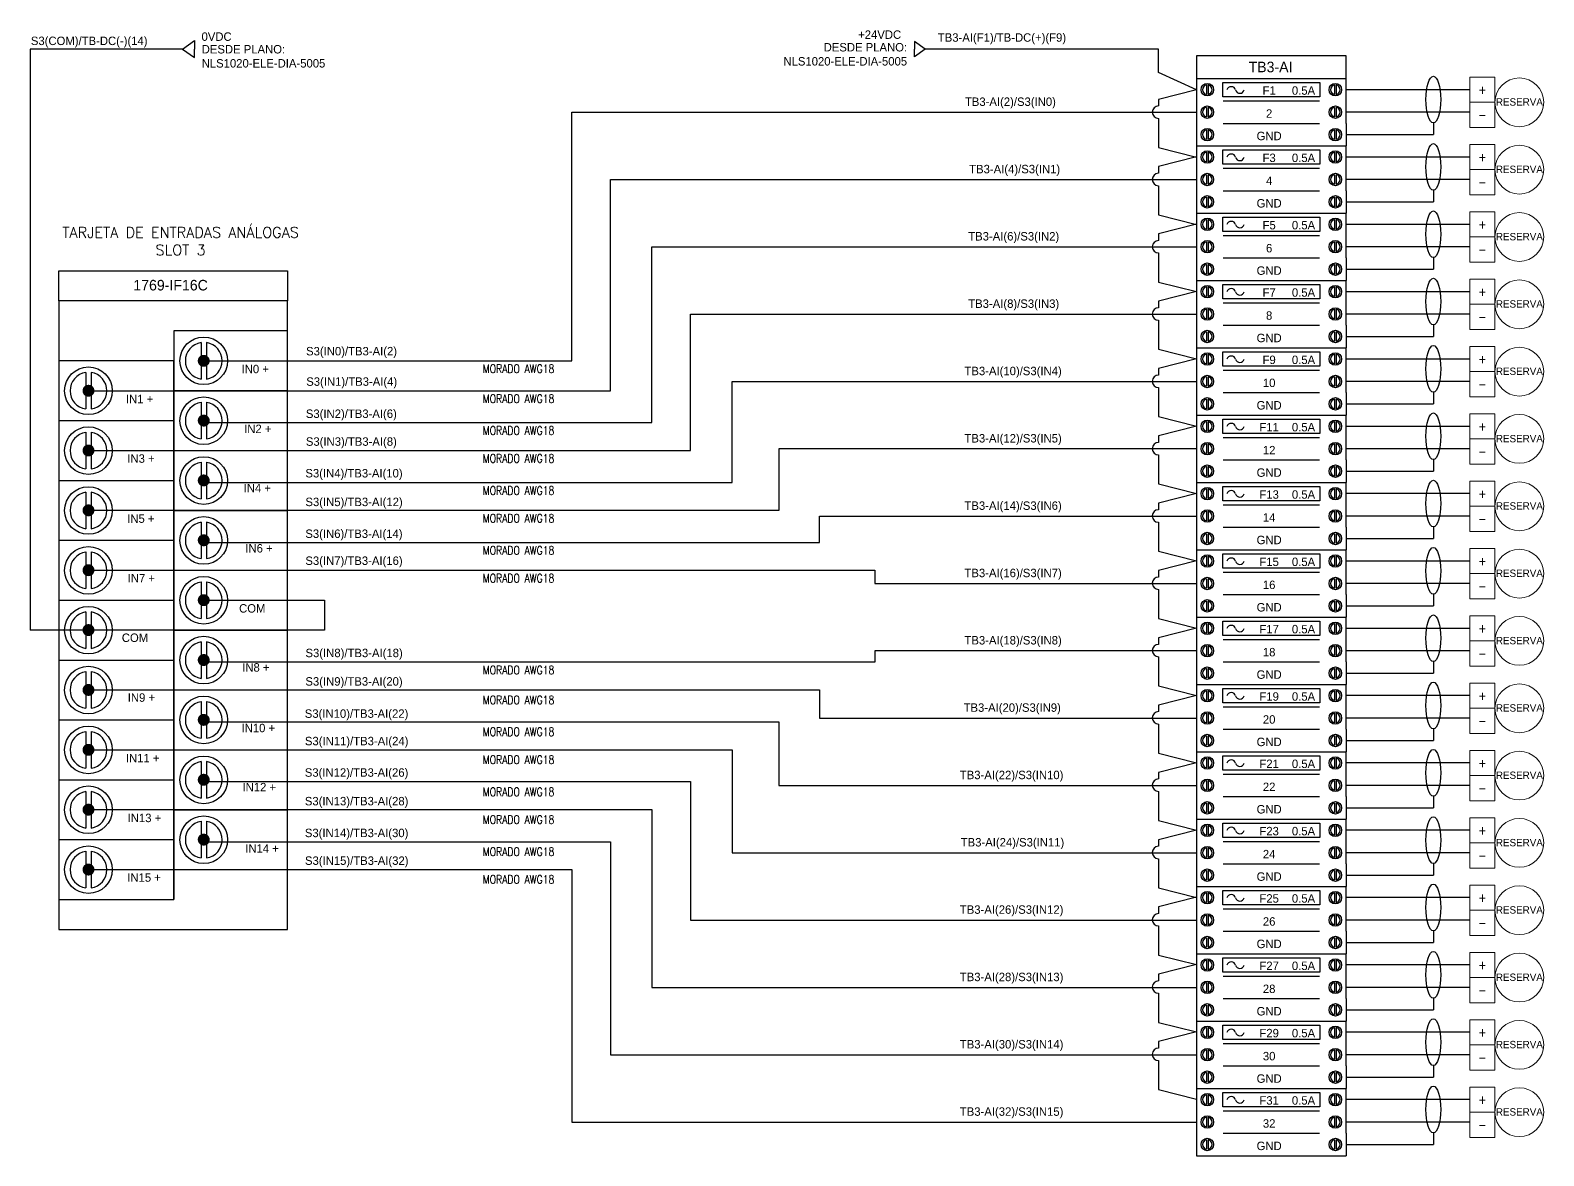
# Model space of a CAD drawing. Extents: x 2982 to 4051, y -320 to 293.
# Drawn here: x 3154.5 to 3441.3, y 79.5 to 292.7 of the extents above; entities that cross this region are included whole.
import ezdxf
from ezdxf.enums import TextEntityAlignment as Align

# ---------------------------------------------------------------- set-up
doc = ezdxf.new("R2010")
doc.units = 0
doc.header["$LTSCALE"] = 0.1
doc.header["$MEASUREMENT"] = 0
for name, color, linetype, lineweight in [('EL-cables', 7, 'Continuous', 20), ('EL-componentes', 7, 'Continuous', 25), ('EL-titulos 3', 7, 'Continuous', 20)]:
    doc.layers.add(name, color=color, linetype=linetype, lineweight=lineweight)
doc.styles.add('F1A', font='amir.shx')
doc.styles.add('ROMANS', font='romans.shx')

# ---------------------------------------------------------------- blocks, each defined once
blk = doc.blocks.new('1492-JDG3FB')
for p, q in [((-4.64, 0), (27.47, 0)), ((-4.64, 0), (-4.64, -4.82)), ((-2.48, -1.39), (-2.48, -3.44)), ((-2.18, -1.39), (-2.18, -3.44)), ((25.01, -1.39), (25.01, -3.44)), ((25.31, -1.39), (25.31, -3.44)), ((-4.64, -4.82), (-4.64, -9.63)), ((-2.48, -6.2), (-2.48, -8.25)), ((-2.18, -6.2), (-2.18, -8.25)), ((1.07, -4.82), (21.76, -4.82)), ((25.01, -6.2), (25.01, -8.25)), ((25.31, -6.2), (25.31, -8.25)), ((-4.64, -9.63), (-4.64, -14.45)), ((1.07, -9.63), (21.76, -9.63)), ((27.47, -9.63), (27.47, -14.45)), ((-2.48, -11.02), (-2.48, -13.07)), ((-2.18, -11.02), (-2.18, -13.07)), ((25.01, -11.02), (25.01, -13.07)), ((25.31, -11.02), (25.31, -13.07)), ((-4.64, -14.45), (27.47, -14.45))]:
    blk.add_line(p, q)
at = {"ltscale": 0.1}
blk.add_line((27.47, -9.63), (27.47, 0), dxfattribs=at)
blk.add_lwpolyline([(1.02, -0.89), (21.81, -0.89), (21.81, -3.93), (1.02, -3.93)], close=True, dxfattribs=at)
for centre in [(-2.33, -2.41), (25.16, -2.41), (-2.33, -7.22), (25.16, -7.22), (-2.33, -12.04), (25.16, -12.04)]:
    blk.add_circle(centre, 1.34)
for centre, start, end in [((-2.33, -2.41), 98.4296, 261.5704), ((-2.33, -2.41), 278.4296, 81.5704), ((25.16, -2.41), 98.4296, 261.5704), ((25.16, -2.41), 278.4296, 81.5704), ((-2.33, -7.22), 98.4296, 261.5704), ((-2.33, -7.22), 278.4296, 81.5704), ((25.16, -7.22), 98.4296, 261.5704), ((25.16, -7.22), 278.4296, 81.5704), ((-2.33, -12.04), 98.4296, 261.5704), ((-2.33, -12.04), 278.4296, 81.5704), ((25.16, -12.04), 98.4296, 261.5704), ((25.16, -12.04), 278.4296, 81.5704)]:
    blk.add_arc(centre, 1.03, start, end)
for centre, start, end in [((2.82, -2.73), 15.7583, 164.2417), ((4.67, -2.21), 195.7583, 344.2417)]:
    blk.add_arc(centre, 0.962, start, end, dxfattribs=at)
blk = doc.blocks.new('Instrumento 2')
at = {"color": 0}
for points in [[(-11.82, 6), (-11.82, -6), (-5.82, -6), (-5.82, 6), (-11.82, 6)], [(-5.82, 0), (-5.82, 6)], [(-5.82, 0), (-11.82, 0)]]:
    blk.add_lwpolyline(points, dxfattribs=at)
blk.add_circle((0, 0), 5.82, dxfattribs=at)
at = {"style": 'ROMANS', "width": 0.9}
for tag, p in [('ID1', (-8.82, 3)), ('ID2', (-8.82, -3))]:
    blk.add_attdef(tag, text='', height=2, dxfattribs=at).set_placement(p, align=Align.MIDDLE_CENTER)
blk = doc.blocks.new('A$C37CE39B4')
at = {"color": 7, "lineweight": 25}
for p, q in [((13.03, 113.39), (13.03, -5.67)), ((34.77, 113.39), (13.12, 113.39)), ((56.41, 113.39), (34.77, 113.39)), ((56.41, -5.67), (56.41, 113.39)), ((34.87, 107.72), (34.87, 0)), ((56.41, 107.72), (34.87, 107.72)), ((40, 105.52), (40, 98.58)), ((41.03, 105.52), (41.03, 98.58)), ((34.87, 102.05), (13.03, 102.05)), ((34.87, 0), (34.87, 102.05)), ((18.16, 99.85), (18.16, 92.91)), ((19.19, 99.85), (19.19, 92.91)), ((40, 94.18), (40, 87.24)), ((41.03, 94.18), (41.03, 87.24)), ((18.16, 88.51), (18.16, 81.57)), ((19.19, 88.51), (19.19, 81.57)), ((40, 82.84), (40, 75.9)), ((41.03, 82.84), (41.03, 75.9)), ((18.16, 77.17), (18.16, 70.23)), ((19.19, 77.17), (19.19, 70.23)), ((40, 71.5), (40, 64.56)), ((41.03, 71.5), (41.03, 64.56)), ((18.16, 65.83), (18.16, 58.89)), ((19.19, 65.83), (19.19, 58.89)), ((40, 60.16), (40, 53.22)), ((41.03, 60.16), (41.03, 53.22)), ((18.16, 54.5), (18.16, 47.55)), ((19.19, 54.5), (19.19, 47.55)), ((40, 48.83), (40, 41.88)), ((41.03, 48.83), (41.03, 41.88)), ((18.16, 43.16), (18.16, 36.21)), ((19.19, 43.16), (19.19, 36.21)), ((40, 37.49), (40, 30.54)), ((41.03, 37.49), (41.03, 30.54)), ((18.16, 31.82), (18.16, 24.87)), ((19.19, 31.82), (19.19, 24.87)), ((40, 26.15), (40, 19.21)), ((41.03, 26.15), (41.03, 19.21)), ((18.16, 20.48), (18.16, 13.54)), ((19.19, 20.48), (19.19, 13.54)), ((40, 14.81), (40, 7.87)), ((41.03, 14.81), (41.03, 7.87)), ((18.16, 9.14), (18.16, 2.2)), ((19.19, 9.14), (19.19, 2.2))]:
    blk.add_line(p, q, dxfattribs=at)
blk.add_lwpolyline([(56.41, 113.39), (13.03, 113.39), (13.03, 119.06), (56.41, 119.06)], close=True, dxfattribs=at)
at = {"color": 7, "lineweight": 25, "const_width": 1.13, "flags": 128}
for points in [[(39.95, 102.03, 1), (41.08, 102.03, 1)], [(18.11, 96.36, 1), (19.24, 96.36, 1)], [(39.95, 90.71, 1), (41.08, 90.71, 1)], [(18.11, 85.05, 1), (19.24, 85.05, 1)], [(39.95, 79.38, 1), (41.08, 79.38, 1)], [(18.11, 73.71, 1), (19.24, 73.71, 1)], [(39.95, 68.04, 1), (41.08, 68.04, 1)], [(18.11, 62.37, 1), (19.24, 62.37, 1)], [(39.95, 56.7, 1), (41.08, 56.7, 1)], [(18.11, 51.03, 1), (19.24, 51.03, 1)], [(39.95, 45.36, 1), (41.08, 45.36, 1)], [(18.11, 39.69, 1), (19.24, 39.69, 1)], [(39.95, 34.02, 1), (41.08, 34.02, 1)], [(18.11, 28.35, 1), (19.24, 28.35, 1)], [(39.95, 22.68, 1), (41.08, 22.68, 1)], [(18.11, 17.01, 1), (19.24, 17.01, 1)], [(39.95, 11.34, 1), (41.08, 11.34, 1)], [(18.11, 5.67, 1), (19.24, 5.67, 1)]]:
    blk.add_lwpolyline(points, format="xyb", close=True, dxfattribs=at)
at = {"color": 7, "lineweight": 25, "flags": 128}
for points in [[(34.87, 96.38), (56.41, 96.38)], [(13.03, 90.71), (34.87, 90.71)], [(34.87, 85.05), (56.41, 85.05)], [(13.03, 79.37), (34.87, 79.37)], [(34.87, 73.71), (56.41, 73.71)], [(13.03, 68.03), (34.87, 68.03)], [(34.87, 62.37), (56.41, 62.37)], [(13.03, 56.7), (34.87, 56.7)], [(34.87, 51.03), (56.41, 51.03)], [(13.03, 45.36), (34.87, 45.36)], [(34.87, 39.69), (56.41, 39.69)], [(13.03, 34.02), (34.87, 34.02)], [(34.87, 28.35), (56.41, 28.35)], [(13.03, 22.68), (34.87, 22.68)], [(34.87, 17.01), (56.41, 17.01)], [(13.03, 11.34), (34.87, 11.34)], [(34.87, 5.67), (56.41, 5.67)], [(13.03, 0), (34.87, 0)], [(13.03, -5.67), (56.41, -5.67)]]:
    blk.add_lwpolyline(points, dxfattribs=at)
at = {"color": 7, "lineweight": 25}
for centre in [(40.52, 102.03), (18.67, 96.36), (40.52, 90.69), (18.67, 85.02), (40.52, 79.35), (18.67, 73.68), (40.52, 68.01), (18.67, 62.34), (40.52, 56.67), (18.67, 51.01), (40.52, 45.34), (18.67, 39.67), (40.52, 34), (18.67, 28.33), (40.52, 22.66), (18.67, 16.99), (40.52, 11.32), (18.67, 5.65)]:
    blk.add_circle(centre, 4.51, dxfattribs=at)
for centre, start, end in [((40.52, 102.03), 98.4296, 261.5704), ((40.52, 102.03), 278.4296, 81.5704), ((18.67, 96.36), 98.4296, 261.5704), ((18.67, 96.36), 278.4296, 81.5704), ((40.52, 90.69), 98.4296, 261.5704), ((40.52, 90.69), 278.4296, 81.5704), ((18.67, 85.02), 98.4296, 261.5704), ((18.67, 85.02), 278.4296, 81.5704), ((40.52, 79.35), 98.4296, 261.5704), ((40.52, 79.35), 278.4296, 81.5704), ((18.67, 73.68), 98.4296, 261.5704), ((18.67, 73.68), 278.4296, 81.5704), ((40.52, 68.01), 98.4296, 261.5704), ((40.52, 68.01), 278.4296, 81.5704), ((18.67, 62.34), 98.4296, 261.5704), ((18.67, 62.34), 278.4296, 81.5704), ((40.52, 56.67), 98.4296, 261.5704), ((40.52, 56.67), 278.4296, 81.5704), ((18.67, 51.01), 98.4296, 261.5704), ((18.67, 51.01), 278.4296, 81.5704), ((40.52, 45.34), 98.4296, 261.5704), ((40.52, 45.34), 278.4296, 81.5704), ((18.67, 39.67), 98.4296, 261.5704), ((18.67, 39.67), 278.4296, 81.5704), ((40.52, 34), 98.4296, 261.5704), ((40.52, 34), 278.4296, 81.5704), ((18.67, 28.33), 98.4296, 261.5704), ((18.67, 28.33), 278.4296, 81.5704), ((40.52, 22.66), 98.4296, 261.5704), ((40.52, 22.66), 278.4296, 81.5704), ((18.67, 16.99), 98.4296, 261.5704), ((18.67, 16.99), 278.4296, 81.5704), ((40.52, 11.32), 98.4296, 261.5704), ((40.52, 11.32), 278.4296, 81.5704), ((18.67, 5.65), 98.4296, 261.5704), ((18.67, 5.65), 278.4296, 81.5704)]:
    blk.add_arc(centre, 3.49, start, end, dxfattribs=at)
at = {"layer": 'EL-cables', "color": 7, "lineweight": 25}
for p, q in [((40.52, 56.7), (63.41, 56.7)), ((63.41, 56.7), (63.41, 51.03)), ((63.41, 51.03), (7.65, 51.03))]:
    blk.add_line(p, q, dxfattribs=at)
at = {"layer": 'EL-titulos 3', "color": 7, "linetype": 'Continuous', "lineweight": 25, "style": 'F1A'}
blk.add_text('1769-IF16C ', height=2, dxfattribs=at).set_placement((34.61, 115.36), align=Align.CENTER)
at = {"layer": 'EL-titulos 3', "color": 7, "lineweight": 25, "style": 'F1A'}
for s, p in [('IN0 +', (50.28, 100.48)), ('IN1 +', (28.36, 94.8)), ('IN2 +', (50.76, 89.14)), ('IN3 +', (28.62, 83.52)), ('IN4 +', (50.67, 77.93)), ('IN5 +', (28.6, 72.14)), ('IN6 +', (50.99, 66.52)), ('IN7 +', (28.7, 60.86)), ('COM', (49.71, 55.14)), ('COM', (27.49, 49.58)), ('IN8 +', (50.39, 43.96)), ('IN9 +', (28.71, 38.25)), ('IN10 +', (50.86, 32.48)), ('IN11 +', (28.94, 26.78)), ('IN12 +', (51.04, 21.28)), ('IN13 +', (29.28, 15.45)), ('IN14 + ', (51.87, 9.67)), ('IN15 +', (29.21, 4.16))]:
    blk.add_text(s, height=1.6, dxfattribs=at).set_placement(p, align=Align.MIDDLE_CENTER)

msp = doc.modelspace()

# ---------------------------------------------------------------- linework, layer by layer
at = {"layer": 'EL-cables', "lineweight": 25}
for p, q in [((3368.26, 284.7), (3368.26, 289.15)), ((3375.49, 281.45), (3368.26, 284.7)), ((3427.25, 281.45), (3403.83, 281.45)), ((3427.25, 277.21), (3403.83, 277.21)), ((3403.83, 272.96), (3420.36, 272.96)), ((3420.36, 275.17), (3420.36, 272.96)), ((3427.25, 268.7), (3403.83, 268.7)), ((3427.25, 264.46), (3403.83, 264.46)), ((3420.36, 262.42), (3420.36, 260.21)), ((3403.83, 260.21), (3420.36, 260.21)), ((3427.25, 255.95), (3403.83, 255.95)), ((3427.25, 251.7), (3403.83, 251.7)), ((3420.36, 249.67), (3420.36, 247.46)), ((3403.83, 247.46), (3420.36, 247.46)), ((3427.25, 243.2), (3403.83, 243.2)), ((3427.25, 238.95), (3403.83, 238.95)), ((3420.36, 236.91), (3420.36, 234.7)), ((3403.83, 234.7), (3420.36, 234.7)), ((3427.25, 230.44), (3403.83, 230.44)), ((3427.25, 226.2), (3403.83, 226.2)), ((3420.36, 224.16), (3420.36, 221.95)), ((3403.83, 221.95), (3420.36, 221.95)), ((3427.25, 217.69), (3403.83, 217.69)), ((3427.25, 213.44), (3403.83, 213.44)), ((3420.36, 211.41), (3420.36, 209.2)), ((3403.83, 209.2), (3420.36, 209.2)), ((3427.25, 204.94), (3403.83, 204.94)), ((3427.25, 200.69), (3403.83, 200.69)), ((3420.36, 198.65), (3420.36, 196.44)), ((3403.83, 196.44), (3420.36, 196.44)), ((3427.25, 192.18), (3403.83, 192.18)), ((3427.25, 187.94), (3403.83, 187.94)), ((3403.83, 183.69), (3420.36, 183.69)), ((3420.36, 185.9), (3420.36, 183.69)), ((3427.25, 179.43), (3403.83, 179.43)), ((3427.25, 175.19), (3403.83, 175.19)), ((3420.36, 173.15), (3420.36, 170.94)), ((3403.83, 170.94), (3420.36, 170.94)), ((3427.25, 166.68), (3403.83, 166.68)), ((3427.25, 162.43), (3403.83, 162.43)), ((3403.83, 158.19), (3420.36, 158.19)), ((3420.36, 160.4), (3420.36, 158.19)), ((3427.25, 153.93), (3403.83, 153.93)), ((3427.25, 149.68), (3403.83, 149.68)), ((3420.36, 147.64), (3420.36, 145.43)), ((3403.83, 145.43), (3420.36, 145.43)), ((3427.25, 141.17), (3403.83, 141.17)), ((3427.25, 136.93), (3403.83, 136.93)), ((3420.36, 134.89), (3420.36, 132.68)), ((3403.83, 132.68), (3420.36, 132.68)), ((3427.25, 128.42), (3403.83, 128.42)), ((3427.25, 124.17), (3403.83, 124.17)), ((3420.36, 122.14), (3420.36, 119.93)), ((3403.83, 119.93), (3420.36, 119.93)), ((3427.25, 115.67), (3403.83, 115.67)), ((3427.25, 111.42), (3403.83, 111.42)), ((3420.36, 109.38), (3420.36, 107.17)), ((3403.83, 107.17), (3420.36, 107.17)), ((3427.25, 102.91), (3403.83, 102.91)), ((3427.25, 98.67), (3403.83, 98.67)), ((3420.36, 96.63), (3420.36, 94.42)), ((3403.83, 94.42), (3420.36, 94.42)), ((3403.83, 94.42), (3420.36, 94.42)), ((3427.25, 90.16), (3403.83, 90.16)), ((3427.25, 85.91), (3403.83, 85.91)), ((3420.36, 83.88), (3420.36, 81.67)), ((3403.83, 81.67), (3420.36, 81.67))]:
    msp.add_line(p, q, dxfattribs=at)
for points in [[(3183.33, 289.15), (3154.48, 289.15), (3154.48, 179.1)], [(3368.26, 289.15), (3324.06, 289.15), (3322.03, 287.7), (3322.03, 289.14)], [(3187.35, 230.11), (3257.13, 230.11), (3257.13, 277.2), (3375.49, 277.2)], [(3165.09, 224.44), (3264.41, 224.44), (3264.41, 264.45), (3375.49, 264.45)], [(3187.66, 218.41), (3272.25, 218.41), (3272.25, 251.7), (3375.49, 251.7)], [(3165.09, 213.12), (3279.58, 213.12), (3279.58, 238.94), (3375.49, 238.94)], [(3186.93, 207.04), (3287.49, 207.04), (3287.49, 226.19), (3375.49, 226.19)], [(3375.49, 213.44), (3296.33, 213.44), (3296.33, 201.78), (3165.09, 201.78)], [(3186.93, 195.7), (3304.04, 195.7), (3304.04, 200.69), (3375.49, 200.69)], [(3165.09, 190.44), (3314.5, 190.44), (3314.5, 187.93), (3375.49, 187.93)], [(3375.49, 175.18), (3314.5, 175.18), (3314.5, 173.04), (3186.93, 173.04)], [(3165.09, 167.76), (3304.04, 167.76), (3304.04, 162.43), (3375.49, 162.43)], [(3186.93, 161.73), (3296.33, 161.73), (3296.33, 149.67), (3375.49, 149.67)], [(3165.09, 156.42), (3287.49, 156.42), (3287.49, 136.92), (3375.49, 136.92)], [(3186.93, 150.39), (3279.58, 150.39), (3279.58, 124.17), (3375.49, 124.17)], [(3165.09, 145.09), (3272.25, 145.09), (3272.25, 111.42), (3375.49, 111.42)], [(3186.93, 139.02), (3264.41, 139.02), (3264.41, 98.66), (3375.49, 98.66)], [(3165.09, 133.75), (3257.13, 133.75), (3257.13, 85.91), (3375.49, 85.91)]]:
    msp.add_lwpolyline(points, dxfattribs=at)
for points in [[(3375.49, 281.45), (3368.26, 279.63), (3368.26, 278.38, 1), (3368.26, 276.02), (3368.26, 270.53), (3375.49, 268.7)], [(3375.49, 268.71), (3368.26, 266.88), (3368.26, 265.64, 1), (3368.26, 263.27), (3368.26, 257.78), (3375.49, 255.95)], [(3375.49, 255.96), (3368.26, 254.13), (3368.26, 252.89, 1), (3368.26, 250.53), (3368.26, 245.03), (3375.49, 243.21)], [(3375.49, 243.21), (3368.26, 241.39), (3368.26, 240.14, 1), (3368.26, 237.78), (3368.26, 232.28), (3375.49, 230.46)], [(3375.49, 230.46), (3368.26, 228.64), (3368.26, 227.39, 1), (3368.26, 225.03), (3368.26, 219.54), (3375.49, 217.71)], [(3375.49, 217.71), (3368.26, 215.89), (3368.26, 214.64, 1), (3368.26, 212.28), (3368.26, 206.79), (3375.49, 204.96)], [(3375.49, 204.97), (3368.26, 203.14), (3368.26, 201.9, 1), (3368.26, 199.53), (3368.26, 194.04), (3375.49, 192.21)], [(3375.49, 192.22), (3368.26, 190.39), (3368.26, 189.15, 1), (3368.26, 186.79), (3368.26, 181.29), (3375.49, 179.47)], [(3375.49, 179.47), (3368.26, 177.65), (3368.26, 176.4, 1), (3368.26, 174.04), (3368.26, 168.54), (3375.49, 166.72)], [(3375.49, 166.72), (3368.26, 164.9), (3368.26, 163.65, 1), (3368.26, 161.29), (3368.26, 155.8), (3375.49, 153.97)], [(3375.49, 153.97), (3368.26, 152.15), (3368.26, 150.9, 1), (3368.26, 148.54), (3368.26, 143.05), (3375.49, 141.22)], [(3375.49, 141.23), (3368.26, 139.4), (3368.26, 138.16, 1), (3368.26, 135.79), (3368.26, 130.3), (3375.49, 128.47)], [(3375.49, 128.48), (3368.26, 126.65), (3368.26, 125.41, 1), (3368.26, 123.05), (3368.26, 117.55), (3375.49, 115.73)], [(3375.49, 115.73), (3368.26, 113.91), (3368.26, 112.66, 1), (3368.26, 110.3), (3368.26, 104.8), (3375.49, 102.98)], [(3375.49, 102.98), (3368.26, 101.16), (3368.26, 99.91, 1), (3368.26, 97.55), (3368.26, 92.06), (3375.49, 90.23)]]:
    msp.add_lwpolyline(points, format="xyb", dxfattribs=at)
for centre in [(3420.36, 279.59), (3420.36, 266.83), (3420.36, 254.08), (3420.36, 241.33), (3420.36, 228.58), (3420.36, 215.82), (3420.36, 203.07), (3420.36, 190.32), (3420.36, 177.56), (3420.36, 164.81), (3420.36, 152.06), (3420.36, 139.31), (3420.36, 126.55), (3420.36, 113.8), (3420.36, 101.05), (3420.36, 88.29)]:
    msp.add_ellipse(centre, major_axis=(0, -4.42), ratio=0.318121, dxfattribs=at)
at = {"layer": 'EL-componentes', "lineweight": 25}
for p, q in [((3183.33, 289.15), (3185.59, 290.77)), ((3185.59, 290.77), (3185.59, 289.16)), ((3183.33, 289.15), (3185.59, 287.53)), ((3185.59, 287.53), (3185.59, 289.13))]:
    msp.add_line(p, q, dxfattribs=at)
for points in [[(3324.06, 289.15), (3322.03, 290.6), (3322.03, 289.16)], [(3375.49, 287.84), (3375.49, 283.58), (3403.83, 283.58), (3403.83, 287.84), (3375.49, 287.84), (3375.49, 287.84)]]:
    msp.add_lwpolyline(points, dxfattribs=at)

# ---------------------------------------------------------------- block references
at = {"layer": 'EL-componentes', "lineweight": 25, "xscale": 0.8825881307711644, "yscale": 0.8825881307711644, "zscale": 0.8825881307711644}
for p in [(3379.58, 283.58), (3379.58, 270.83), (3379.58, 258.08), (3379.58, 245.33), (3379.58, 232.57), (3379.58, 219.82), (3379.58, 207.07), (3379.58, 194.31), (3379.58, 181.56), (3379.58, 168.81), (3379.58, 156.06), (3379.58, 143.3), (3379.58, 130.55), (3379.58, 117.8), (3379.58, 105.04), (3379.58, 92.29)]:
    msp.add_blockref('1492-JDG3FB', p, dxfattribs=at)
at = {"layer": 'EL-componentes', "lineweight": 25}
msp.add_blockref('A$C37CE39B4', (3146.83, 128.07), dxfattribs=at)
at = {"layer": 'EL-titulos 3', "lineweight": 25, "xscale": 0.7944383169186141, "yscale": 0.7944383169186141, "zscale": 0.7944383169186141}
for p in [(3436.65, 279.07), (3436.65, 266.32), (3436.65, 253.56), (3436.65, 240.81), (3436.65, 228.06), (3436.65, 215.31), (3436.65, 202.55), (3436.65, 189.8), (3436.65, 177.05), (3436.65, 164.29), (3436.65, 151.54), (3436.65, 138.79), (3436.65, 126.04), (3436.65, 113.28), (3436.65, 100.53), (3436.65, 87.78)]:
    msp.add_blockref('Instrumento 2', p, dxfattribs=at).add_auto_attribs({'ID1': '+', 'ID2': '-'})

# ---------------------------------------------------------------- texts
at = {"layer": 'EL-titulos 3', "lineweight": 25, "style": 'F1A'}
for s, p in [('+24VDC', (3311.36, 291.09)), ('S3(COM)/TB-DC(-)(14)', (3154.59, 289.91)), ('0VDC', (3186.93, 290.71)), ('TB3-AI(F1)/TB-DC(+)(F9)', (3326.46, 290.54)), ('TB3-AI(2)/S3(IN0)', (3331.59, 278.38)), ('TB3-AI(4)/S3(IN1)', (3332.4, 265.62)), ('TB3-AI(6)/S3(IN2)', (3332.22, 252.89)), ('TB3-AI(8)/S3(IN3)', (3332.22, 240.13)), ('S3(IN0)/TB3-AI(2)', (3206.74, 231.13)), ('S3(IN1)/TB3-AI(4)', (3206.77, 225.37)), ('TB3-AI(10)/S3(IN4)', (3331.51, 227.38)), ('S3(IN2)/TB3-AI(6)', (3206.7, 219.28)), ('S3(IN3)/TB3-AI(8)', (3206.7, 214.01)), ('TB3-AI(12)/S3(IN5)', (3331.51, 214.63)), ('S3(IN4)/TB3-AI(10)', (3206.61, 208.01)), ('S3(IN5)/TB3-AI(12)', (3206.62, 202.58)), ('TB3-AI(14)/S3(IN6)', (3331.51, 201.87)), ('S3(IN6)/TB3-AI(14)', (3206.6, 196.55)), ('S3(IN7)/TB3-AI(16)', (3206.61, 191.44)), ('TB3-AI(16)/S3(IN7)', (3331.51, 189.12)), ('TB3-AI(18)/S3(IN8)', (3331.51, 176.37)), ('S3(IN8)/TB3-AI(18)', (3206.63, 173.97)), ('S3(IN9)/TB3-AI(20)', (3206.61, 168.58)), ('S3(IN10)/TB3-AI(22)', (3206.5, 162.48)), ('TB3-AI(20)/S3(IN9)', (3331.34, 163.62)), ('S3(IN11)/TB3-AI(24)', (3206.52, 157.28)), ('S3(IN12)/TB3-AI(26)', (3206.5, 151.32)), ('TB3-AI(22)/S3(IN10)', (3330.63, 150.86)), ('S3(IN13)/TB3-AI(28)', (3206.51, 145.9)), ('S3(IN14)/TB3-AI(30)', (3206.51, 139.88)), ('TB3-AI(24)/S3(IN11)', (3330.8, 138.11)), ('S3(IN15)/TB3-AI(32)', (3206.53, 134.63)), ('TB3-AI(26)/S3(IN12)', (3330.63, 125.36)), ('TB3-AI(28)/S3(IN13)', (3330.63, 112.6)), ('TB3-AI(30)/S3(IN14)', (3330.63, 99.85)), ('TB3-AI(32)/S3(IN15)', (3330.63, 87.1))]:
    msp.add_text(s, height=1.6, dxfattribs=at).set_placement(p)
for s, height, p in [('TB3-AI', 2, (3389.5, 284.76)), ('F1', 1.6, (3389.24, 280.5)), ('0.5A', 1.6, (3395.75, 280.5)), ('RESERVA', 1.393, (3436.66, 278.44)), ('2', 1.6, (3389.24, 276.14)), ('GND', 1.6, (3389.24, 271.89)), ('F3', 1.6, (3389.24, 267.75)), ('0.5A', 1.6, (3395.75, 267.75)), ('RESERVA', 1.393, (3436.66, 265.68)), ('4', 1.6, (3389.24, 263.39)), ('GND', 1.6, (3389.24, 259.14)), ('F5', 1.6, (3389.24, 255)), ('0.5A', 1.6, (3395.75, 255)), ('RESERVA', 1.393, (3436.66, 252.93)), ('6', 1.6, (3389.24, 250.64)), ('GND', 1.6, (3389.24, 246.39)), ('F7', 1.6, (3389.24, 242.24)), ('0.5A', 1.6, (3395.75, 242.24)), ('RESERVA', 1.393, (3436.66, 240.18)), ('8', 1.6, (3389.24, 237.88)), ('GND', 1.6, (3389.24, 233.63)), ('F9', 1.6, (3389.24, 229.49)), ('0.5A', 1.6, (3395.75, 229.49)), ('10', 1.6, (3389.24, 225.13)), ('RESERVA', 1.393, (3436.66, 227.43)), ('GND', 1.6, (3389.24, 220.88)), ('F11', 1.6, (3389.24, 216.74)), ('0.5A', 1.6, (3395.75, 216.74)), ('RESERVA', 1.393, (3436.66, 214.67)), ('12', 1.6, (3389.24, 212.38)), ('GND', 1.6, (3389.24, 208.13)), ('F13', 1.6, (3389.24, 203.98)), ('0.5A', 1.6, (3395.75, 203.98)), ('14', 1.6, (3389.24, 199.63)), ('RESERVA', 1.393, (3436.66, 201.92)), ('GND', 1.6, (3389.24, 195.37)), ('F15', 1.6, (3389.24, 191.23)), ('0.5A', 1.6, (3395.75, 191.23)), ('RESERVA', 1.393, (3436.66, 189.17)), ('16', 1.6, (3389.24, 186.87)), ('GND', 1.6, (3389.24, 182.62)), ('F17', 1.6, (3389.24, 178.48)), ('0.5A', 1.6, (3395.75, 178.48)), ('RESERVA', 1.393, (3436.66, 176.41)), ('18', 1.6, (3389.24, 174.12)), ('GND', 1.6, (3389.24, 169.87)), ('F19', 1.6, (3389.24, 165.72)), ('0.5A', 1.6, (3395.75, 165.72)), ('RESERVA', 1.393, (3436.66, 163.66)), ('20', 1.6, (3389.24, 161.37)), ('GND', 1.6, (3389.24, 157.12)), ('F21', 1.6, (3389.24, 152.97)), ('0.5A', 1.6, (3395.75, 152.97)), ('RESERVA', 1.393, (3436.66, 150.91)), ('22', 1.6, (3389.24, 148.61)), ('GND', 1.6, (3389.24, 144.36)), ('F23', 1.6, (3389.24, 140.22)), ('0.5A', 1.6, (3395.75, 140.22)), ('RESERVA', 1.393, (3436.66, 138.15)), ('24', 1.6, (3389.24, 135.86)), ('GND', 1.6, (3389.24, 131.61)), ('F25', 1.6, (3389.24, 127.47)), ('0.5A', 1.6, (3395.75, 127.47)), ('RESERVA', 1.393, (3436.66, 125.4)), ('26', 1.6, (3389.24, 123.11)), ('GND', 1.6, (3389.24, 118.86)), ('F27', 1.6, (3389.24, 114.71)), ('0.5A', 1.6, (3395.75, 114.71)), ('28', 1.6, (3389.24, 110.35)), ('RESERVA', 1.393, (3436.66, 112.65)), ('GND', 1.6, (3389.24, 106.1)), ('F29', 1.6, (3389.24, 101.96)), ('0.5A', 1.6, (3395.75, 101.96)), ('RESERVA', 1.393, (3436.66, 99.9)), ('30', 1.6, (3389.24, 97.6)), ('GND', 1.6, (3389.24, 93.35)), ('F31', 1.6, (3389.24, 89.21)), ('0.5A', 1.6, (3395.75, 89.21)), ('32', 1.6, (3389.24, 84.85)), ('RESERVA', 1.393, (3436.66, 87.14)), ('GND', 1.6, (3389.24, 80.6))]:
    msp.add_text(s, height=height, dxfattribs=at).set_placement(p, align=Align.CENTER)
at = {"layer": 'EL-titulos 3', "lineweight": 25, "style": 'ROMANS', "width": 0.8}
for p in [(3240.23, 227.8), (3240.23, 222.13), (3240.23, 216.1), (3240.23, 210.81), (3240.23, 204.73), (3240.23, 199.47), (3240.23, 193.39), (3240.23, 188.13), (3240.23, 170.73), (3240.23, 165.06), (3240.23, 159.03), (3240.23, 153.75), (3240.23, 147.66), (3240.23, 142.41), (3240.23, 136.32), (3240.23, 131.07)]:
    msp.add_text('MORADO AWG18', height=1.6, dxfattribs=at).set_placement(p)
at = {"layer": 'EL-titulos 3', "lineweight": 25, "char_height": 1.6, "width": 36.4521, "attachment_point": 1, "style": 'F1A'}
for s, insert in [('\\pxql;DESDE PLANO: NLS1020-ELE-DIA-5005 ', (3186.96, 289.92)), ('\\pxqr;DESDE PLANO: NLS1020-ELE-DIA-5005 ', (3284.18, 290.3))]:
    msp.add_mtext(s, dxfattribs=dict(at, insert=insert))
at = {"layer": 'EL-titulos 3', "lineweight": 25, "insert": (3182.96, 252.76), "char_height": 2, "attachment_point": 5, "style": 'ROMANS'}
msp.add_mtext_dynamic_manual_height_columns('TARJETA DE ENTRADAS ANÁLOGAS\\PSLOT 3', width=61.6343, gutter_width=12.5, heights=[0], dxfattribs=at)

doc.saveas('drawing.dxf')
